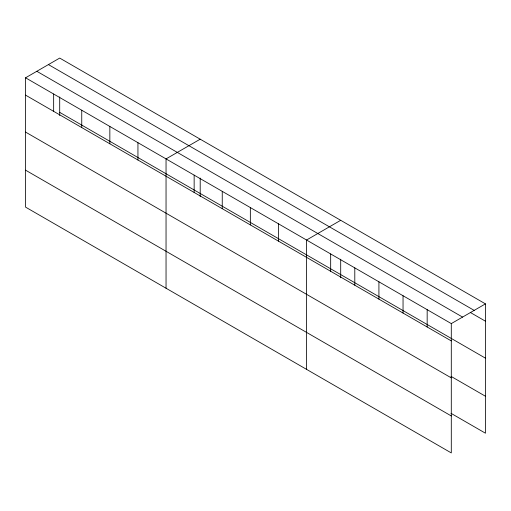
<?xml version="1.0" encoding="UTF-8"?>
<svg xmlns="http://www.w3.org/2000/svg" width="511" height="511" viewBox="0 0 511 511"><rect width="100%" height="100%" fill="white"/><g stroke="black" fill="none" stroke-linecap="round" stroke-linejoin="round"><path stroke-width="0.77" d="M25.55 77.793L451.296 323.597L451.296 452.925L25.55 207.121L25.55 77.793L59.704 58.075L485.45 303.879L485.45 433.207L450.983 413.303M200.203 139.19L166.043 158.908L166.043 288.236M340.696 220.305L306.543 240.023L306.543 369.351M451.296 323.597L485.45 303.879M48.436 64.584L474.176 310.388M470.286 312.445L485.45 321.202M36.824 71.291L462.564 317.088M59.704 112.363L485.45 358.16M25.55 95.123L451.296 340.92M450.983 376.345L485.45 396.242M25.55 132.081L451.296 377.885M25.55 170.163L451.296 415.96M427.17 309.672L427.17 326.995M403.045 295.741L403.045 313.064M378.919 281.81L378.919 299.133M354.794 267.885L354.794 285.208M340.696 259.192L340.696 277.76M330.668 253.954L330.668 271.277M278.444 223.805L278.444 241.128M250.345 207.581L250.345 224.904M222.247 191.357L222.247 208.68M200.203 178.077L200.203 196.652M194.148 175.132L194.148 192.455M137.944 142.69L137.944 160.013M109.846 126.466L109.846 143.789M81.747 110.242L81.747 127.565M59.704 96.962L59.704 115.537M53.649 94.018L53.649 111.341"/></g></svg>
